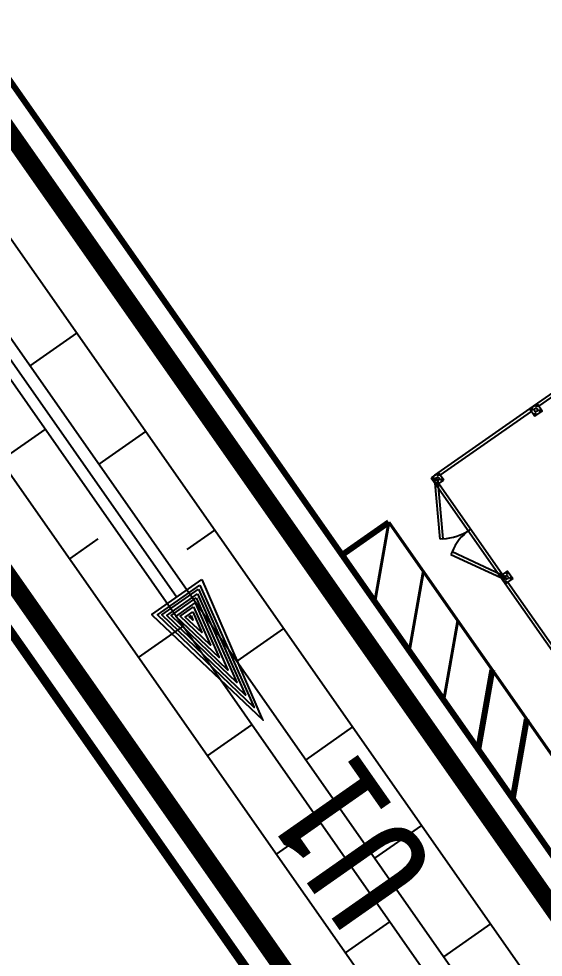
# Model space of a CAD drawing. Header units: millimetres. Extents: x 152904052 to 153933663, y 538271515 to 539240469.
# Drawn here: x 153435995 to 153444720, y 538560153 to 538575765 of the extents above; entities that cross this region are included whole.
import ezdxf
from ezdxf.enums import TextEntityAlignment as Align

# ---------------------------------------------------------------- set-up
doc = ezdxf.new("R2010")
doc.units = ezdxf.units.MM
doc.layers.add('FENC', color=7, linetype='Continuous')
doc.layers.add('SCHM', color=9, linetype='Continuous')
doc.styles.add('IIAC FONT', font='GulimChe.ttf')

msp = doc.modelspace()

# ---------------------------------------------------------------- linework, layer by layer
at = {"layer": 'FENC', "color": 8}
for p, q in [((153444556.5, 538569318), (153446194.8, 538570465.2)), ((153444645.9, 538569319.6), (153446161.3, 538570380.7)), ((153442918.2, 538568170.9), (153444556.5, 538569318)), ((153443007.6, 538568172.4), (153444523, 538569233.5)), ((153444556.5, 538569318), (153444494.3, 538569274.5)), ((153444494.3, 538569274.5), (153444580.4, 538569151.6)), ((153442978.9, 538568213.4), (153442856, 538568127.3)), ((153442918.2, 538568170.9), (153442856, 538568127.3)), ((153442856, 538568127.3), (153442942.1, 538568004.5)), ((153442856, 538568127.3), (153442942.1, 538568004.5)), ((153442918.6, 538568100.5), (153442962.6, 538568104.3)), ((153443005.3, 538567109.3), (153442918.6, 538568100.5)), ((153442942.1, 538568004.5), (153443064.9, 538568090.5)), ((153442962.6, 538568104.3), (153443049.3, 538567113.1)), ((153443064.9, 538568090.5), (153442978.9, 538568213.4)), ((153442899.1, 538568065.9), (153444046.2, 538566427.6)), ((153442983, 538568033.2), (153444044.1, 538566517.7)), ((153443049.3, 538567113.1), (153443005.3, 538567109.3)), ((153443202.3, 538566894.7), (153443183.6, 538566854.6)), ((153443183.6, 538566854.6), (153444085.3, 538566434.1)), ((153444104, 538566474.2), (153443202.3, 538566894.7)), ((153444063.9, 538566531.6), (153444126.1, 538566575.1)), ((153444126.1, 538566575.1), (153444212.1, 538566452.2)), ((153444046.2, 538566427.6), (153445193.4, 538564789.3)), ((153444085.3, 538566434.1), (153444104, 538566474.2)), ((153444130.2, 538566394.8), (153445191.3, 538564879.4))]:
    msp.add_line(p, q, dxfattribs=at)
for points in [[(153444580.4, 538569151.6), (153444703.3, 538569237.7), (153444617.2, 538569360.5), (153444494.3, 538569274.5)], [(153444212.1, 538566452.2), (153444089.2, 538566366.2), (153444003.2, 538566489), (153444126.1, 538566575.1)]]:
    msp.add_lwpolyline(points, close=True, dxfattribs=at)
for centre, radius in [((153444531.8, 538569267.9), 9.49), ((153444598.8, 538569256.1), 30), ((153444598.8, 538569256.1), 30), ((153444587, 538569189.1), 9.49), ((153444610.6, 538569323.1), 9.49), ((153444665.8, 538569244.3), 9.49), ((153442893.5, 538568120.7), 9.49), ((153442960.5, 538568108.9), 30), ((153442960.5, 538568108.9), 30), ((153442972.3, 538568175.9), 9.49), ((153443027.5, 538568097.1), 9.49), ((153442948.7, 538568041.9), 9.49), ((153444119.5, 538566537.6), 9.49), ((153444040.6, 538566482.4), 9.49), ((153444107.6, 538566470.6), 30), ((153444107.6, 538566470.6), 30), ((153444095.8, 538566403.6), 9.49), ((153444174.6, 538566458.8), 9.49)]:
    msp.add_circle(centre, radius, dxfattribs=at)
for centre, start, end in [((153443009.4, 538567972), 272.66453, 304.55925), ((153443995.7, 538566563.4), 125.44075, 157.33548)]:
    msp.add_arc(centre, 859.8, start, end, dxfattribs=at)
at = {"layer": 'SCHM'}
for p, q in [((153445893.2, 538556118.7), (153426530.2, 538583771.9)), ((153445565.5, 538555889.3), (153426202.5, 538583542.5)), ((153436957.4, 538570536.6), (153436179.2, 538569991.7)), ((153435694.5, 538568418), (153436431.5, 538568934)), ((153438104.6, 538568898.3), (153437326.4, 538568353.4)), ((153439251.7, 538567260), (153438790.2, 538566936.8)), ((153436841.7, 538566779.7), (153437316.8, 538567112.4)), ((153437988.8, 538565141.4), (153438725.8, 538565657.4)), ((153440398.9, 538565621.7), (153439620.7, 538565076.8)), ((153439136, 538563503.1), (153439872.9, 538564019.1)), ((153441546, 538563983.3), (153440767.8, 538563438.5)), ((153440283.1, 538561864.8), (153441020.1, 538562380.8)), ((153442693.2, 538562345), (153441915, 538561800.1)), ((153441430.3, 538560226.5), (153442167.3, 538560742.5)), ((153443840.3, 538560706.7), (153443062.1, 538560161.8))]:
    msp.add_line(p, q, dxfattribs=at)
at = {"layer": 'SCHM', "const_width": 300}
msp.add_lwpolyline([(153516377.8, 538737720.2), (153499645.1, 538637137.3), (153487684.3, 538628762.3), (153506386.8, 538602052.4), (153445810.6, 538559636.4), (153427681.5, 538585527.4, 0.4141458), (153426288.9, 538585772.8), (153424446.1, 538584482.4, 0.4142136), (153424200.5, 538583089.7), (153443870.2, 538554998.6, 0.4088796), (153452912.1, 538553398.1), (153485721, 538576279.9), (153508667.6, 538588016.3)], format="xyb", dxfattribs=at)
at = {"layer": 'SCHM'}
for points, const_width in [([(153427234.7, 538587037.1), (153445933.3, 538560332.8)], 100), ([(153443460.6, 538554711.8), (153422930.6, 538584031.7)], 150), ([(153442151.6, 538567389.9), (153441373.4, 538566845)], 100), ([(153442151.6, 538567389.9), (153441918.3, 538566066.8)], 50), ([(153442151.6, 538567389.9), (153446711.5, 538560877.7)], 50), ([(153442725.2, 538566570.8), (153442491.9, 538565247.7)], 50), ([(153443298.8, 538565751.6), (153443065.5, 538564428.5)], 50), ([(153443872.3, 538564932.5), (153443639, 538563609.4)], 100), ([(153444445.9, 538564113.3), (153444212.6, 538562790.2)], 100)]:
    msp.add_lwpolyline(points, dxfattribs=dict(at, const_width=const_width))
for points in [[(153445450.3, 538558407.5), (153427152.3, 538584539.8)], [(153425309.4, 538583249.4), (153444629.2, 538555657.9)], [(153433463.2, 538573515.1), (153438623.9, 538566144.9)]]:
    msp.add_lwpolyline(points, dxfattribs=at)
for points in [[(153439040.3, 538566436.4), (153440046.4, 538564113.4), (153440058.1, 538564096.6), (153438219.3, 538565836.5), (153438207.6, 538565853.3), (153439040.3, 538566436.4)], [(153439009.4, 538566344.7), (153439912.3, 538564304.8), (153438304.3, 538565851), (153439009.4, 538566344.7)], [(153438982.6, 538566275.9), (153439766.6, 538564513), (153438374.8, 538565850.3), (153438982.6, 538566275.9)], [(153438968.5, 538566196), (153439620.8, 538564721.2), (153438458.1, 538565838.6), (153438968.5, 538566196)], [(153438945, 538566129.5), (153439475, 538564929.4), (153438528.6, 538565837.9), (153438945, 538566129.5)], [(153438930.9, 538566049.5), (153439329.3, 538565137.5), (153438608.5, 538565823.8), (153438930.9, 538566049.5)], [(153438904, 538565980.7), (153439183.5, 538565345.7), (153438682.4, 538565825.5), (153438904, 538565980.7)], [(153438889.9, 538565900.8), (153439037.7, 538565553.9), (153438762.3, 538565811.4), (153438889.9, 538565900.8)], [(153438864.1, 538565837.6), (153438892, 538565762.1), (153438830.5, 538565814.1), (153438864.1, 538565837.6)]]:
    msp.add_lwpolyline(points, close=True, dxfattribs=at)

# ---------------------------------------------------------------- texts
at = {"layer": 'SCHM', "ltscale": 10, "style": 'IIAC FONT'}
msp.add_text('U1', height=1918.79, rotation=125, dxfattribs=at).set_placement((153441492.3, 538562048.4), align=Align.MIDDLE_CENTER)

doc.saveas('drawing.dxf')
